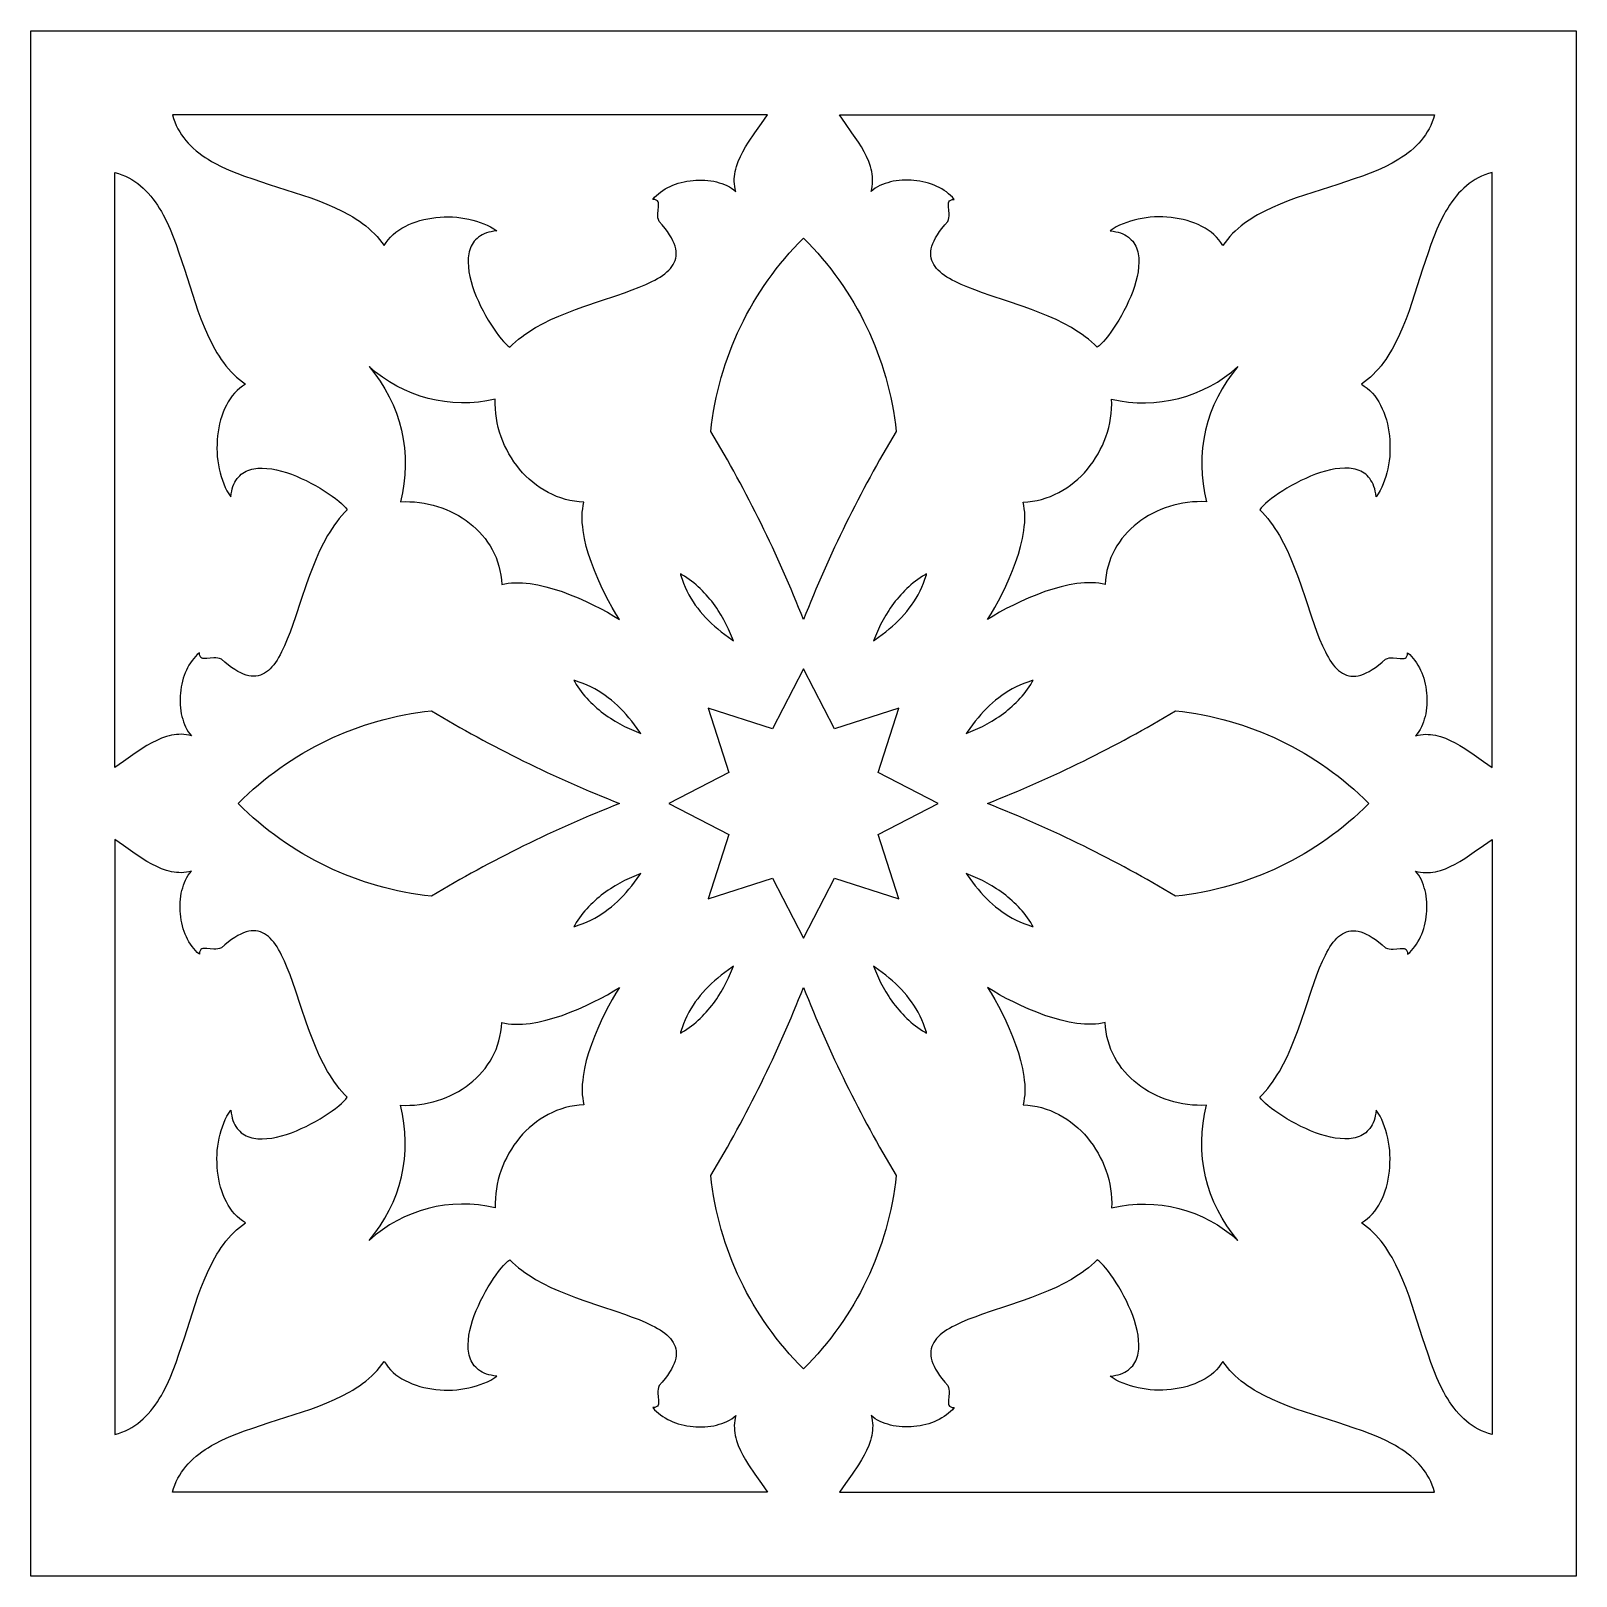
# Model space of a CAD drawing. Extents: x -56 to 56, y -56 to 56.
import ezdxf

# ---------------------------------------------------------------- set-up
doc = ezdxf.new("R2010")
doc.units = 0
doc.layers.get('0').update_dxf_attribs({"linetype": 'CONTINUOUS'})
doc.layers.add('LAYER_1', color=18, linetype='CONTINUOUS')

msp = doc.modelspace()

# ---------------------------------------------------------------- linework, layer by layer
msp.add_lwpolyline([(-56.09, 56.09), (56.09, 56.09), (56.09, -56.09), (-56.09, -56.09)], close=True)
at = {"layer": 'LAYER_1'}
for points in [[(-10.93, 43.86), (-10.81, 44.01), (-10.67, 44.14), (-10.53, 44.27), (-10.38, 44.39), (-10.21, 44.51), (-10.04, 44.62), (-9.86, 44.71), (-9.68, 44.8), (-9.49, 44.89), (-9.29, 44.96), (-9.09, 45.03), (-8.88, 45.09), (-8.67, 45.14), (-8.46, 45.18), (-8.24, 45.21), (-8.02, 45.24), (-7.81, 45.25), (-7.59, 45.26), (-7.37, 45.26), (-7.16, 45.25), (-6.94, 45.23), (-6.73, 45.21), (-6.52, 45.17), (-6.32, 45.13), (-6.12, 45.07), (-5.93, 45.01), (-5.74, 44.94), (-5.56, 44.86), (-5.38, 44.77), (-5.22, 44.67), (-5.06, 44.56), (-4.91, 44.44), (-4.96, 44.62), (-4.99, 44.8), (-5.02, 44.98), (-5.03, 45.16), (-5.03, 45.34), (-5.01, 45.52), (-4.99, 45.7), (-4.96, 45.88), (-4.92, 46.06), (-4.86, 46.24), (-4.74, 46.6), (-4.58, 46.96), (-4.4, 47.31), (-4.2, 47.67), (-3.99, 48.01), (-3.53, 48.7), (-3.06, 49.36), (-2.61, 50), (-45.82, 50), (-45.74, 49.73), (-45.65, 49.48), (-45.54, 49.23), (-45.42, 48.99), (-45.29, 48.76), (-45.15, 48.54), (-45, 48.33), (-44.84, 48.13), (-44.67, 47.93), (-44.49, 47.75), (-44.3, 47.57), (-44.1, 47.39), (-43.89, 47.23), (-43.68, 47.07), (-43.45, 46.91), (-43.22, 46.77), (-42.98, 46.62), (-42.74, 46.49), (-42.23, 46.23), (-41.7, 45.99), (-41.15, 45.76), (-40.58, 45.54), (-39.99, 45.34), (-38.8, 44.94), (-37.58, 44.56), (-36.37, 44.17), (-35.77, 43.96), (-35.18, 43.75), (-34.6, 43.52), (-34.04, 43.27), (-33.5, 43.01), (-32.98, 42.73), (-32.72, 42.58), (-32.48, 42.43), (-32.24, 42.27), (-32.01, 42.1), (-31.78, 41.93), (-31.56, 41.75), (-31.36, 41.56), (-31.15, 41.36), (-30.96, 41.16), (-30.78, 40.95), (-30.61, 40.73), (-30.45, 40.5), (-30.31, 40.72), (-30.16, 40.92), (-29.99, 41.12), (-29.8, 41.3), (-29.6, 41.47), (-29.38, 41.62), (-29.15, 41.77), (-28.91, 41.9), (-28.66, 42.03), (-28.4, 42.13), (-28.13, 42.23), (-27.85, 42.32), (-27.57, 42.39), (-27.28, 42.45), (-26.99, 42.5), (-26.69, 42.54), (-26.39, 42.57), (-26.08, 42.58), (-25.78, 42.59), (-25.48, 42.58), (-25.18, 42.56), (-24.88, 42.53), (-24.59, 42.48), (-24.3, 42.43), (-24.01, 42.36), (-23.74, 42.28), (-23.47, 42.19), (-23.21, 42.09), (-22.96, 41.98), (-22.72, 41.86), (-22.49, 41.72), (-22.27, 41.58), (-22.48, 41.55), (-22.67, 41.51), (-22.85, 41.47), (-23.02, 41.42), (-23.18, 41.35), (-23.33, 41.28), (-23.46, 41.21), (-23.59, 41.12), (-23.7, 41.03), (-23.81, 40.93), (-23.9, 40.82), (-23.98, 40.71), (-24.06, 40.59), (-24.12, 40.46), (-24.18, 40.33), (-24.23, 40.2), (-24.27, 40.06), (-24.3, 39.91), (-24.32, 39.76), (-24.34, 39.61), (-24.35, 39.29), (-24.33, 38.96), (-24.29, 38.61), (-24.22, 38.26), (-24.13, 37.9), (-24.02, 37.54), (-23.9, 37.18), (-23.76, 36.82), (-23.6, 36.46), (-23.44, 36.1), (-23.26, 35.76), (-23.08, 35.42), (-22.89, 35.1), (-22.7, 34.79), (-22.51, 34.5), (-22.32, 34.22), (-22.14, 33.97), (-21.96, 33.74), (-21.78, 33.54), (-21.62, 33.37), (-21.46, 33.23), (-21.32, 33.12), (-21.12, 33.32), (-20.91, 33.52), (-20.69, 33.71), (-20.46, 33.89), (-20.22, 34.06), (-19.97, 34.23), (-19.72, 34.39), (-19.45, 34.55), (-18.91, 34.85), (-18.34, 35.13), (-17.76, 35.39), (-17.16, 35.63), (-16.55, 35.86), (-15.95, 36.08), (-14.73, 36.5), (-13.55, 36.89), (-12.99, 37.08), (-12.45, 37.28), (-11.93, 37.48), (-11.45, 37.68), (-11, 37.89), (-10.79, 38), (-10.6, 38.11), (-10.41, 38.22), (-10.23, 38.34), (-10.07, 38.46), (-9.92, 38.59), (-9.78, 38.71), (-9.66, 38.85), (-9.55, 38.98), (-9.46, 39.13), (-9.38, 39.27), (-9.32, 39.42), (-9.28, 39.58), (-9.25, 39.74), (-9.24, 39.91), (-9.25, 40.09), (-9.28, 40.27), (-9.32, 40.46), (-9.39, 40.66), (-9.48, 40.86), (-9.59, 41.07), (-9.72, 41.29), (-9.87, 41.52), (-10.05, 41.75), (-10.25, 42), (-10.47, 42.25), (-10.53, 42.39), (-10.57, 42.53), (-10.58, 42.67), (-10.58, 42.81), (-10.56, 43.07), (-10.53, 43.31), (-10.52, 43.42), (-10.52, 43.52), (-10.53, 43.61), (-10.56, 43.69), (-10.61, 43.75), (-10.69, 43.8), (-10.79, 43.84)], [(10.93, 43.86), (10.81, 44.01), (10.67, 44.14), (10.53, 44.27), (10.37, 44.4), (10.21, 44.51), (10.04, 44.62), (9.86, 44.71), (9.68, 44.8), (9.48, 44.89), (9.29, 44.96), (9.08, 45.03), (8.88, 45.09), (8.67, 45.14), (8.45, 45.18), (8.24, 45.21), (8.02, 45.24), (7.81, 45.25), (7.59, 45.26), (7.37, 45.26), (7.16, 45.25), (6.94, 45.23), (6.73, 45.21), (6.52, 45.17), (6.32, 45.13), (6.12, 45.07), (5.92, 45.01), (5.74, 44.94), (5.55, 44.86), (5.38, 44.77), (5.21, 44.67), (5.06, 44.56), (4.91, 44.44), (4.96, 44.62), (4.99, 44.8), (5.01, 44.98), (5.02, 45.16), (5.02, 45.34), (5.01, 45.52), (4.99, 45.7), (4.96, 45.88), (4.91, 46.06), (4.86, 46.24), (4.74, 46.6), (4.58, 46.96), (4.4, 47.31), (4.2, 47.67), (3.99, 48.01), (3.52, 48.7), (3.05, 49.36), (2.61, 50), (45.82, 50), (45.74, 49.73), (45.64, 49.48), (45.54, 49.23), (45.42, 48.99), (45.29, 48.76), (45.15, 48.54), (45, 48.33), (44.84, 48.13), (44.67, 47.93), (44.49, 47.75), (44.3, 47.57), (44.1, 47.39), (43.89, 47.23), (43.68, 47.07), (43.45, 46.92), (43.22, 46.77), (42.98, 46.63), (42.74, 46.49), (42.23, 46.23), (41.7, 45.99), (41.14, 45.76), (40.58, 45.54), (39.99, 45.34), (38.8, 44.95), (37.58, 44.56), (36.37, 44.17), (35.77, 43.96), (35.18, 43.75), (34.6, 43.52), (34.04, 43.28), (33.5, 43.01), (32.97, 42.73), (32.72, 42.59), (32.48, 42.43), (32.24, 42.27), (32, 42.1), (31.78, 41.93), (31.56, 41.75), (31.35, 41.56), (31.15, 41.37), (30.96, 41.16), (30.78, 40.95), (30.61, 40.73), (30.44, 40.5), (30.31, 40.72), (30.16, 40.92), (29.98, 41.12), (29.8, 41.3), (29.6, 41.47), (29.38, 41.63), (29.15, 41.77), (28.91, 41.9), (28.66, 42.03), (28.4, 42.14), (28.13, 42.23), (27.85, 42.32), (27.57, 42.39), (27.28, 42.45), (26.98, 42.5), (26.69, 42.54), (26.39, 42.57), (26.08, 42.58), (25.78, 42.59), (25.48, 42.58), (25.18, 42.56), (24.88, 42.53), (24.59, 42.48), (24.3, 42.43), (24.01, 42.36), (23.73, 42.28), (23.47, 42.19), (23.2, 42.09), (22.95, 41.98), (22.71, 41.86), (22.49, 41.72), (22.27, 41.58), (22.48, 41.55), (22.67, 41.51), (22.85, 41.47), (23.02, 41.42), (23.18, 41.35), (23.33, 41.28), (23.46, 41.21), (23.59, 41.12), (23.7, 41.03), (23.8, 40.93), (23.9, 40.82), (23.98, 40.71), (24.06, 40.59), (24.12, 40.46), (24.18, 40.33), (24.23, 40.2), (24.27, 40.06), (24.3, 39.91), (24.32, 39.76), (24.34, 39.61), (24.35, 39.29), (24.33, 38.96), (24.29, 38.61), (24.22, 38.26), (24.13, 37.9), (24.02, 37.54), (23.9, 37.18), (23.76, 36.82), (23.6, 36.46), (23.44, 36.1), (23.26, 35.76), (23.08, 35.42), (22.89, 35.1), (22.7, 34.79), (22.51, 34.5), (22.32, 34.22), (22.14, 33.97), (21.95, 33.74), (21.78, 33.54), (21.62, 33.37), (21.46, 33.23), (21.32, 33.12), (21.12, 33.32), (20.91, 33.52), (20.69, 33.71), (20.46, 33.89), (20.22, 34.06), (19.97, 34.23), (19.71, 34.39), (19.45, 34.55), (18.91, 34.85), (18.34, 35.13), (17.76, 35.39), (17.16, 35.63), (16.55, 35.86), (15.94, 36.08), (14.73, 36.5), (13.55, 36.89), (12.99, 37.08), (12.45, 37.28), (11.93, 37.48), (11.45, 37.68), (11, 37.89), (10.79, 38), (10.6, 38.11), (10.41, 38.22), (10.23, 38.34), (10.07, 38.46), (9.92, 38.59), (9.78, 38.71), (9.66, 38.85), (9.55, 38.98), (9.46, 39.13), (9.38, 39.27), (9.32, 39.42), (9.28, 39.58), (9.25, 39.75), (9.24, 39.91), (9.25, 40.09), (9.28, 40.27), (9.32, 40.46), (9.39, 40.66), (9.48, 40.86), (9.59, 41.07), (9.72, 41.29), (9.87, 41.52), (10.05, 41.75), (10.25, 42), (10.47, 42.25), (10.53, 42.39), (10.56, 42.53), (10.58, 42.67), (10.58, 42.81), (10.56, 43.07), (10.53, 43.31), (10.52, 43.42), (10.52, 43.52), (10.53, 43.61), (10.56, 43.69), (10.61, 43.75), (10.69, 43.8), (10.79, 43.84)], [(-43.86, 10.93), (-44.01, 10.81), (-44.14, 10.67), (-44.27, 10.53), (-44.39, 10.38), (-44.51, 10.21), (-44.62, 10.04), (-44.71, 9.86), (-44.8, 9.68), (-44.89, 9.48), (-44.96, 9.29), (-45.03, 9.09), (-45.09, 8.88), (-45.14, 8.67), (-45.18, 8.46), (-45.21, 8.24), (-45.24, 8.02), (-45.25, 7.81), (-45.26, 7.59), (-45.26, 7.37), (-45.25, 7.16), (-45.23, 6.94), (-45.21, 6.73), (-45.17, 6.52), (-45.13, 6.32), (-45.07, 6.12), (-45.01, 5.93), (-44.94, 5.74), (-44.86, 5.56), (-44.77, 5.38), (-44.67, 5.21), (-44.56, 5.06), (-44.44, 4.91), (-44.62, 4.96), (-44.8, 4.99), (-44.98, 5.02), (-45.16, 5.03), (-45.34, 5.02), (-45.52, 5.01), (-45.7, 4.99), (-45.88, 4.96), (-46.06, 4.91), (-46.24, 4.86), (-46.6, 4.74), (-46.96, 4.58), (-47.31, 4.4), (-47.67, 4.2), (-48.01, 3.99), (-48.7, 3.53), (-49.36, 3.05), (-50, 2.61), (-50, 45.82), (-49.73, 45.74), (-49.48, 45.65), (-49.23, 45.54), (-48.99, 45.42), (-48.76, 45.29), (-48.54, 45.15), (-48.33, 45), (-48.13, 44.84), (-47.93, 44.67), (-47.75, 44.49), (-47.57, 44.3), (-47.39, 44.1), (-47.23, 43.89), (-47.07, 43.68), (-46.91, 43.45), (-46.77, 43.22), (-46.62, 42.98), (-46.49, 42.74), (-46.23, 42.23), (-45.99, 41.7), (-45.76, 41.14), (-45.54, 40.58), (-45.34, 39.99), (-44.94, 38.8), (-44.56, 37.58), (-44.17, 36.37), (-43.96, 35.77), (-43.75, 35.18), (-43.52, 34.6), (-43.28, 34.04), (-43.01, 33.5), (-42.73, 32.98), (-42.59, 32.72), (-42.43, 32.48), (-42.27, 32.24), (-42.1, 32.01), (-41.93, 31.78), (-41.75, 31.56), (-41.56, 31.35), (-41.36, 31.15), (-41.16, 30.96), (-40.95, 30.78), (-40.73, 30.61), (-40.5, 30.45), (-40.72, 30.31), (-40.92, 30.16), (-41.12, 29.99), (-41.3, 29.8), (-41.47, 29.6), (-41.63, 29.38), (-41.77, 29.15), (-41.9, 28.91), (-42.03, 28.66), (-42.14, 28.4), (-42.23, 28.13), (-42.32, 27.85), (-42.39, 27.57), (-42.45, 27.28), (-42.5, 26.98), (-42.54, 26.69), (-42.57, 26.39), (-42.58, 26.08), (-42.59, 25.78), (-42.58, 25.48), (-42.56, 25.18), (-42.53, 24.88), (-42.48, 24.59), (-42.43, 24.3), (-42.36, 24.01), (-42.28, 23.74), (-42.19, 23.47), (-42.09, 23.21), (-41.98, 22.95), (-41.86, 22.71), (-41.72, 22.49), (-41.58, 22.27), (-41.55, 22.48), (-41.51, 22.67), (-41.47, 22.85), (-41.42, 23.02), (-41.35, 23.18), (-41.28, 23.33), (-41.21, 23.46), (-41.12, 23.59), (-41.03, 23.7), (-40.93, 23.8), (-40.82, 23.9), (-40.71, 23.98), (-40.59, 24.06), (-40.46, 24.12), (-40.33, 24.18), (-40.2, 24.23), (-40.06, 24.27), (-39.91, 24.3), (-39.76, 24.32), (-39.61, 24.34), (-39.29, 24.35), (-38.96, 24.33), (-38.61, 24.29), (-38.26, 24.22), (-37.9, 24.13), (-37.54, 24.02), (-37.18, 23.9), (-36.82, 23.76), (-36.46, 23.6), (-36.1, 23.44), (-35.76, 23.26), (-35.42, 23.08), (-35.1, 22.89), (-34.79, 22.7), (-34.5, 22.51), (-34.22, 22.32), (-33.97, 22.14), (-33.74, 21.96), (-33.54, 21.78), (-33.37, 21.62), (-33.23, 21.46), (-33.12, 21.32), (-33.32, 21.12), (-33.52, 20.91), (-33.71, 20.69), (-33.89, 20.46), (-34.06, 20.22), (-34.23, 19.97), (-34.39, 19.71), (-34.55, 19.45), (-34.85, 18.91), (-35.13, 18.34), (-35.39, 17.76), (-35.63, 17.16), (-35.86, 16.55), (-36.08, 15.94), (-36.5, 14.73), (-36.89, 13.55), (-37.08, 12.99), (-37.28, 12.45), (-37.48, 11.93), (-37.68, 11.45), (-37.89, 11), (-38, 10.79), (-38.11, 10.6), (-38.22, 10.41), (-38.34, 10.23), (-38.46, 10.07), (-38.59, 9.92), (-38.71, 9.78), (-38.85, 9.66), (-38.98, 9.55), (-39.13, 9.46), (-39.27, 9.38), (-39.42, 9.32), (-39.58, 9.28), (-39.75, 9.25), (-39.91, 9.24), (-40.09, 9.25), (-40.27, 9.28), (-40.46, 9.32), (-40.66, 9.39), (-40.86, 9.48), (-41.07, 9.59), (-41.29, 9.72), (-41.52, 9.87), (-41.75, 10.05), (-42, 10.25), (-42.25, 10.47), (-42.39, 10.53), (-42.53, 10.56), (-42.67, 10.58), (-42.81, 10.58), (-43.07, 10.56), (-43.31, 10.53), (-43.42, 10.52), (-43.52, 10.52), (-43.61, 10.53), (-43.69, 10.56), (-43.75, 10.61), (-43.8, 10.69), (-43.84, 10.79)], [(43.86, 10.93), (44.01, 10.81), (44.14, 10.67), (44.27, 10.53), (44.39, 10.38), (44.51, 10.21), (44.61, 10.04), (44.71, 9.86), (44.8, 9.68), (44.89, 9.49), (44.96, 9.29), (45.03, 9.09), (45.09, 8.88), (45.14, 8.67), (45.18, 8.46), (45.21, 8.24), (45.24, 8.02), (45.25, 7.81), (45.26, 7.59), (45.26, 7.37), (45.25, 7.16), (45.23, 6.94), (45.21, 6.73), (45.17, 6.52), (45.13, 6.32), (45.07, 6.12), (45.01, 5.93), (44.94, 5.74), (44.86, 5.56), (44.77, 5.38), (44.67, 5.22), (44.56, 5.06), (44.44, 4.91), (44.62, 4.96), (44.8, 4.99), (44.98, 5.02), (45.16, 5.03), (45.34, 5.02), (45.52, 5.01), (45.7, 4.99), (45.88, 4.96), (46.06, 4.92), (46.24, 4.86), (46.6, 4.74), (46.96, 4.58), (47.31, 4.4), (47.66, 4.2), (48.01, 3.99), (48.7, 3.53), (49.36, 3.06), (49.99, 2.61), (50, 45.82), (49.73, 45.74), (49.47, 45.65), (49.23, 45.54), (48.99, 45.42), (48.76, 45.29), (48.54, 45.15), (48.33, 45), (48.13, 44.84), (47.93, 44.67), (47.74, 44.49), (47.56, 44.3), (47.39, 44.1), (47.23, 43.89), (47.07, 43.68), (46.91, 43.45), (46.77, 43.22), (46.62, 42.98), (46.49, 42.74), (46.23, 42.23), (45.98, 41.7), (45.76, 41.15), (45.54, 40.58), (45.34, 39.99), (44.94, 38.8), (44.56, 37.58), (44.17, 36.37), (43.96, 35.77), (43.75, 35.18), (43.52, 34.6), (43.27, 34.04), (43.01, 33.5), (42.73, 32.98), (42.58, 32.72), (42.43, 32.48), (42.27, 32.24), (42.1, 32.01), (41.93, 31.78), (41.75, 31.56), (41.56, 31.36), (41.36, 31.15), (41.16, 30.96), (40.95, 30.78), (40.73, 30.61), (40.5, 30.45), (40.71, 30.31), (40.92, 30.16), (41.11, 29.99), (41.3, 29.8), (41.47, 29.6), (41.62, 29.38), (41.77, 29.15), (41.9, 28.91), (42.02, 28.66), (42.13, 28.4), (42.23, 28.13), (42.32, 27.85), (42.39, 27.57), (42.45, 27.28), (42.5, 26.99), (42.54, 26.69), (42.57, 26.39), (42.58, 26.08), (42.58, 25.78), (42.58, 25.48), (42.56, 25.18), (42.52, 24.88), (42.48, 24.59), (42.43, 24.3), (42.36, 24.01), (42.28, 23.74), (42.19, 23.47), (42.09, 23.21), (41.98, 22.96), (41.86, 22.72), (41.72, 22.49), (41.57, 22.27), (41.55, 22.48), (41.51, 22.67), (41.47, 22.85), (41.41, 23.02), (41.35, 23.18), (41.28, 23.33), (41.2, 23.46), (41.12, 23.59), (41.03, 23.7), (40.93, 23.81), (40.82, 23.9), (40.71, 23.98), (40.59, 24.06), (40.46, 24.12), (40.33, 24.18), (40.2, 24.23), (40.06, 24.27), (39.91, 24.3), (39.76, 24.32), (39.61, 24.34), (39.29, 24.35), (38.95, 24.33), (38.61, 24.29), (38.26, 24.22), (37.9, 24.13), (37.54, 24.02), (37.18, 23.9), (36.81, 23.76), (36.46, 23.6), (36.1, 23.44), (35.76, 23.26), (35.42, 23.08), (35.1, 22.89), (34.79, 22.7), (34.49, 22.51), (34.22, 22.32), (33.97, 22.14), (33.74, 21.96), (33.54, 21.78), (33.37, 21.62), (33.23, 21.46), (33.12, 21.32), (33.32, 21.12), (33.52, 20.91), (33.7, 20.69), (33.89, 20.46), (34.06, 20.22), (34.23, 19.97), (34.39, 19.72), (34.55, 19.45), (34.85, 18.91), (35.13, 18.34), (35.39, 17.76), (35.63, 17.16), (35.86, 16.55), (36.08, 15.95), (36.5, 14.73), (36.89, 13.55), (37.08, 12.99), (37.28, 12.45), (37.47, 11.93), (37.68, 11.45), (37.89, 11), (38, 10.79), (38.11, 10.6), (38.22, 10.41), (38.34, 10.23), (38.46, 10.07), (38.58, 9.92), (38.71, 9.78), (38.85, 9.66), (38.98, 9.55), (39.12, 9.46), (39.27, 9.38), (39.42, 9.32), (39.58, 9.28), (39.74, 9.25), (39.91, 9.24), (40.09, 9.25), (40.27, 9.28), (40.46, 9.32), (40.66, 9.39), (40.86, 9.48), (41.07, 9.59), (41.29, 9.72), (41.52, 9.87), (41.75, 10.05), (42, 10.25), (42.25, 10.47), (42.39, 10.53), (42.53, 10.57), (42.67, 10.58), (42.81, 10.58), (43.07, 10.56), (43.31, 10.53), (43.42, 10.52), (43.52, 10.52), (43.61, 10.53), (43.69, 10.56), (43.75, 10.61), (43.8, 10.69), (43.84, 10.79)], [(-8.71, 15.99), (-8.59, 15.71), (-8.46, 15.43), (-8.32, 15.16), (-8.17, 14.9), (-8.02, 14.65), (-7.86, 14.41), (-7.68, 14.18), (-7.5, 13.95), (-7.31, 13.72), (-7.11, 13.5), (-6.9, 13.29), (-6.68, 13.08), (-6.46, 12.87), (-6.22, 12.67), (-5.97, 12.47), (-5.71, 12.27), (-5.45, 12.08), (-5.17, 11.88), (-5.08, 11.82), (-5.15, 11.99), (-5.29, 12.32), (-5.44, 12.65), (-5.61, 12.99), (-5.79, 13.33), (-5.98, 13.67), (-6.2, 14.02), (-6.3, 14.18), (-6.42, 14.35), (-6.54, 14.51), (-6.66, 14.68), (-6.79, 14.84), (-6.92, 14.99), (-7.06, 15.15), (-7.2, 15.3), (-7.34, 15.45), (-7.49, 15.6), (-7.64, 15.74), (-7.8, 15.88), (-7.96, 16.01), (-8.13, 16.14), (-8.3, 16.27), (-8.47, 16.39), (-8.65, 16.5), (-8.83, 16.61), (-8.94, 16.67), (-8.92, 16.6), (-8.82, 16.29)], [(8.02, 14.65), (8.17, 14.9), (8.32, 15.16), (8.46, 15.43), (8.58, 15.71), (8.71, 15.99), (8.82, 16.29), (8.92, 16.6), (8.94, 16.67), (8.83, 16.61), (8.65, 16.5), (8.47, 16.39), (8.29, 16.27), (8.12, 16.14), (7.96, 16.01), (7.8, 15.88), (7.64, 15.74), (7.49, 15.6), (7.34, 15.45), (7.2, 15.3), (7.06, 15.15), (6.92, 14.99), (6.79, 14.84), (6.66, 14.68), (6.54, 14.51), (6.42, 14.35), (6.3, 14.18), (6.19, 14.02), (5.98, 13.67), (5.78, 13.33), (5.6, 12.99), (5.44, 12.65), (5.29, 12.32), (5.15, 11.99), (5.08, 11.82), (5.17, 11.88), (5.44, 12.08), (5.71, 12.27), (5.97, 12.47), (6.22, 12.67), (6.45, 12.87), (6.68, 13.08), (6.9, 13.29), (7.11, 13.5), (7.31, 13.72), (7.5, 13.95), (7.68, 14.18), (7.85, 14.41)], [(2.25, 5.42), (0, 9.78), (-2.25, 5.42), (-6.92, 6.92), (-5.42, 2.25), (-9.78, 0), (-5.42, -2.25), (-6.92, -6.92), (-2.25, -5.42), (0, -9.78), (2.25, -5.42), (6.92, -6.92), (5.42, -2.25), (9.78, 0), (5.42, 2.25), (6.92, 6.92)], [(-15.16, 8.32), (-15.43, 8.46), (-15.71, 8.59), (-15.99, 8.71), (-16.29, 8.82), (-16.6, 8.92), (-16.67, 8.94), (-16.61, 8.83), (-16.5, 8.65), (-16.39, 8.47), (-16.27, 8.3), (-16.14, 8.12), (-16.01, 7.96), (-15.88, 7.8), (-15.74, 7.64), (-15.6, 7.49), (-15.45, 7.34), (-15.3, 7.2), (-15.15, 7.06), (-15, 6.92), (-14.84, 6.79), (-14.68, 6.66), (-14.51, 6.54), (-14.35, 6.42), (-14.18, 6.3), (-14.02, 6.19), (-13.67, 5.98), (-13.33, 5.79), (-12.99, 5.6), (-12.65, 5.44), (-12.32, 5.29), (-11.99, 5.15), (-11.82, 5.08), (-11.88, 5.17), (-12.08, 5.45), (-12.27, 5.71), (-12.47, 5.97), (-12.67, 6.22), (-12.87, 6.45), (-13.08, 6.68), (-13.29, 6.9), (-13.5, 7.11), (-13.72, 7.31), (-13.95, 7.5), (-14.18, 7.68), (-14.41, 7.85), (-14.65, 8.02), (-14.9, 8.17)], [(16.61, 8.83), (16.67, 8.94), (16.6, 8.92), (16.29, 8.82), (15.99, 8.71), (15.71, 8.59), (15.43, 8.46), (15.16, 8.32), (14.9, 8.17), (14.65, 8.02), (14.41, 7.85), (14.18, 7.68), (13.95, 7.5), (13.72, 7.31), (13.5, 7.11), (13.29, 6.9), (13.08, 6.68), (12.87, 6.45), (12.67, 6.22), (12.47, 5.97), (12.27, 5.71), (12.07, 5.45), (11.88, 5.17), (11.82, 5.08), (11.99, 5.15), (12.32, 5.29), (12.65, 5.44), (12.99, 5.6), (13.33, 5.79), (13.67, 5.98), (14.02, 6.19), (14.18, 6.3), (14.35, 6.42), (14.51, 6.54), (14.68, 6.66), (14.84, 6.79), (14.99, 6.92), (15.15, 7.06), (15.3, 7.2), (15.45, 7.34), (15.6, 7.49), (15.74, 7.64), (15.88, 7.8), (16.01, 7.96), (16.14, 8.12), (16.27, 8.3), (16.39, 8.47), (16.5, 8.65)], [(-43.86, -10.93), (-44.01, -10.81), (-44.14, -10.67), (-44.27, -10.53), (-44.39, -10.38), (-44.51, -10.21), (-44.62, -10.04), (-44.71, -9.86), (-44.8, -9.68), (-44.89, -9.48), (-44.96, -9.29), (-45.03, -9.09), (-45.09, -8.88), (-45.14, -8.67), (-45.18, -8.46), (-45.21, -8.24), (-45.24, -8.02), (-45.25, -7.81), (-45.26, -7.59), (-45.26, -7.37), (-45.25, -7.16), (-45.23, -6.94), (-45.21, -6.73), (-45.17, -6.52), (-45.13, -6.32), (-45.07, -6.12), (-45.01, -5.93), (-44.94, -5.74), (-44.86, -5.56), (-44.77, -5.38), (-44.67, -5.21), (-44.56, -5.06), (-44.44, -4.91), (-44.62, -4.96), (-44.8, -4.99), (-44.98, -5.02), (-45.16, -5.03), (-45.34, -5.02), (-45.52, -5.01), (-45.7, -4.99), (-45.88, -4.96), (-46.06, -4.91), (-46.24, -4.86), (-46.6, -4.74), (-46.96, -4.58), (-47.31, -4.4), (-47.67, -4.2), (-48.01, -3.99), (-48.7, -3.53), (-49.36, -3.05), (-50, -2.61), (-50, -45.82), (-49.73, -45.74), (-49.48, -45.65), (-49.23, -45.54), (-48.99, -45.42), (-48.76, -45.29), (-48.54, -45.15), (-48.33, -45), (-48.13, -44.84), (-47.93, -44.67), (-47.75, -44.49), (-47.57, -44.3), (-47.39, -44.1), (-47.23, -43.89), (-47.07, -43.68), (-46.91, -43.45), (-46.77, -43.22), (-46.62, -42.98), (-46.49, -42.74), (-46.23, -42.23), (-45.99, -41.7), (-45.76, -41.14), (-45.54, -40.58), (-45.34, -39.99), (-44.94, -38.8), (-44.56, -37.58), (-44.17, -36.37), (-43.96, -35.77), (-43.75, -35.18), (-43.52, -34.6), (-43.28, -34.04), (-43.01, -33.5), (-42.73, -32.98), (-42.59, -32.72), (-42.43, -32.48), (-42.27, -32.24), (-42.1, -32.01), (-41.93, -31.78), (-41.75, -31.56), (-41.56, -31.35), (-41.36, -31.15), (-41.16, -30.96), (-40.95, -30.78), (-40.73, -30.61), (-40.5, -30.45), (-40.72, -30.31), (-40.92, -30.16), (-41.12, -29.99), (-41.3, -29.8), (-41.47, -29.6), (-41.63, -29.38), (-41.77, -29.15), (-41.9, -28.91), (-42.03, -28.66), (-42.14, -28.4), (-42.23, -28.13), (-42.32, -27.85), (-42.39, -27.57), (-42.45, -27.28), (-42.5, -26.98), (-42.54, -26.69), (-42.57, -26.39), (-42.58, -26.08), (-42.59, -25.78), (-42.58, -25.48), (-42.56, -25.18), (-42.53, -24.88), (-42.48, -24.59), (-42.43, -24.3), (-42.36, -24.01), (-42.28, -23.74), (-42.19, -23.47), (-42.09, -23.21), (-41.98, -22.95), (-41.86, -22.71), (-41.72, -22.49), (-41.58, -22.27), (-41.55, -22.48), (-41.51, -22.67), (-41.47, -22.85), (-41.42, -23.02), (-41.35, -23.18), (-41.28, -23.33), (-41.21, -23.46), (-41.12, -23.59), (-41.03, -23.7), (-40.93, -23.8), (-40.82, -23.9), (-40.71, -23.98), (-40.59, -24.06), (-40.46, -24.12), (-40.33, -24.18), (-40.2, -24.23), (-40.06, -24.27), (-39.91, -24.3), (-39.76, -24.32), (-39.61, -24.34), (-39.29, -24.35), (-38.96, -24.33), (-38.61, -24.29), (-38.26, -24.22), (-37.9, -24.13), (-37.54, -24.02), (-37.18, -23.9), (-36.82, -23.76), (-36.46, -23.6), (-36.1, -23.44), (-35.76, -23.26), (-35.42, -23.08), (-35.1, -22.89), (-34.79, -22.7), (-34.5, -22.51), (-34.22, -22.32), (-33.97, -22.14), (-33.74, -21.96), (-33.54, -21.78), (-33.37, -21.62), (-33.23, -21.46), (-33.12, -21.32), (-33.32, -21.12), (-33.52, -20.91), (-33.71, -20.69), (-33.89, -20.46), (-34.06, -20.22), (-34.23, -19.97), (-34.39, -19.71), (-34.55, -19.45), (-34.85, -18.91), (-35.13, -18.34), (-35.39, -17.76), (-35.63, -17.16), (-35.86, -16.55), (-36.08, -15.94), (-36.5, -14.73), (-36.89, -13.55), (-37.08, -12.99), (-37.28, -12.45), (-37.48, -11.93), (-37.68, -11.45), (-37.89, -11), (-38, -10.79), (-38.11, -10.6), (-38.22, -10.41), (-38.34, -10.23), (-38.46, -10.07), (-38.59, -9.92), (-38.71, -9.78), (-38.85, -9.66), (-38.98, -9.55), (-39.13, -9.46), (-39.27, -9.38), (-39.42, -9.32), (-39.58, -9.28), (-39.75, -9.25), (-39.91, -9.24), (-40.09, -9.25), (-40.27, -9.28), (-40.46, -9.32), (-40.66, -9.39), (-40.86, -9.48), (-41.07, -9.59), (-41.29, -9.72), (-41.52, -9.87), (-41.75, -10.05), (-42, -10.25), (-42.25, -10.47), (-42.39, -10.53), (-42.53, -10.56), (-42.67, -10.58), (-42.81, -10.58), (-43.07, -10.56), (-43.31, -10.53), (-43.42, -10.52), (-43.52, -10.52), (-43.61, -10.53), (-43.69, -10.56), (-43.75, -10.61), (-43.8, -10.69), (-43.84, -10.79)], [(43.86, -10.93), (44.01, -10.81), (44.14, -10.67), (44.27, -10.53), (44.39, -10.37), (44.51, -10.21), (44.61, -10.04), (44.71, -9.86), (44.8, -9.68), (44.89, -9.48), (44.96, -9.29), (45.03, -9.08), (45.09, -8.88), (45.14, -8.67), (45.18, -8.45), (45.21, -8.24), (45.24, -8.02), (45.25, -7.81), (45.26, -7.59), (45.26, -7.37), (45.25, -7.16), (45.23, -6.94), (45.21, -6.73), (45.17, -6.52), (45.13, -6.32), (45.07, -6.12), (45.01, -5.92), (44.94, -5.74), (44.86, -5.55), (44.77, -5.38), (44.67, -5.21), (44.56, -5.06), (44.44, -4.91), (44.62, -4.96), (44.8, -4.99), (44.98, -5.01), (45.16, -5.02), (45.34, -5.02), (45.52, -5.01), (45.7, -4.99), (45.88, -4.96), (46.06, -4.91), (46.24, -4.86), (46.6, -4.74), (46.96, -4.58), (47.31, -4.4), (47.66, -4.2), (48.01, -3.99), (48.7, -3.52), (49.36, -3.05), (49.99, -2.61), (50, -45.82), (49.73, -45.74), (49.48, -45.64), (49.23, -45.54), (48.99, -45.42), (48.76, -45.29), (48.54, -45.15), (48.33, -45), (48.13, -44.84), (47.93, -44.67), (47.75, -44.49), (47.57, -44.3), (47.39, -44.1), (47.23, -43.89), (47.07, -43.68), (46.91, -43.45), (46.77, -43.22), (46.62, -42.98), (46.49, -42.74), (46.23, -42.23), (45.99, -41.7), (45.76, -41.14), (45.54, -40.58), (45.34, -39.99), (44.94, -38.8), (44.56, -37.58), (44.17, -36.37), (43.96, -35.77), (43.75, -35.18), (43.52, -34.6), (43.27, -34.04), (43.01, -33.5), (42.73, -32.97), (42.58, -32.72), (42.43, -32.48), (42.27, -32.24), (42.1, -32), (41.93, -31.78), (41.75, -31.56), (41.56, -31.35), (41.36, -31.15), (41.16, -30.96), (40.95, -30.78), (40.73, -30.61), (40.5, -30.44), (40.72, -30.31), (40.92, -30.16), (41.12, -29.98), (41.3, -29.8), (41.47, -29.6), (41.62, -29.38), (41.77, -29.15), (41.9, -28.91), (42.03, -28.66), (42.13, -28.4), (42.23, -28.13), (42.32, -27.85), (42.39, -27.57), (42.45, -27.28), (42.5, -26.98), (42.54, -26.69), (42.57, -26.39), (42.58, -26.08), (42.59, -25.78), (42.58, -25.48), (42.56, -25.18), (42.52, -24.88), (42.48, -24.59), (42.43, -24.3), (42.36, -24.01), (42.28, -23.73), (42.19, -23.47), (42.09, -23.2), (41.98, -22.95), (41.86, -22.71), (41.72, -22.49), (41.58, -22.27), (41.55, -22.48), (41.51, -22.67), (41.47, -22.85), (41.42, -23.02), (41.35, -23.18), (41.28, -23.33), (41.21, -23.46), (41.12, -23.59), (41.03, -23.7), (40.93, -23.8), (40.82, -23.9), (40.71, -23.98), (40.59, -24.06), (40.46, -24.12), (40.33, -24.18), (40.2, -24.23), (40.06, -24.27), (39.91, -24.3), (39.76, -24.32), (39.61, -24.34), (39.29, -24.35), (38.96, -24.33), (38.61, -24.29), (38.26, -24.22), (37.9, -24.13), (37.54, -24.02), (37.18, -23.9), (36.82, -23.76), (36.46, -23.6), (36.1, -23.44), (35.76, -23.26), (35.42, -23.08), (35.1, -22.89), (34.79, -22.7), (34.5, -22.51), (34.22, -22.32), (33.97, -22.14), (33.74, -21.95), (33.54, -21.78), (33.37, -21.62), (33.23, -21.46), (33.12, -21.32), (33.32, -21.12), (33.52, -20.91), (33.71, -20.69), (33.89, -20.46), (34.06, -20.22), (34.23, -19.97), (34.39, -19.71), (34.55, -19.45), (34.85, -18.91), (35.13, -18.34), (35.39, -17.76), (35.63, -17.16), (35.86, -16.55), (36.08, -15.94), (36.5, -14.73), (36.89, -13.55), (37.08, -12.99), (37.28, -12.45), (37.47, -11.93), (37.68, -11.45), (37.89, -11), (38, -10.79), (38.11, -10.6), (38.22, -10.41), (38.34, -10.23), (38.46, -10.07), (38.59, -9.92), (38.71, -9.78), (38.85, -9.66), (38.98, -9.55), (39.12, -9.46), (39.27, -9.38), (39.42, -9.32), (39.58, -9.28), (39.74, -9.25), (39.91, -9.24), (40.09, -9.25), (40.27, -9.28), (40.46, -9.32), (40.66, -9.39), (40.86, -9.48), (41.07, -9.59), (41.29, -9.72), (41.52, -9.87), (41.75, -10.05), (42, -10.25), (42.25, -10.47), (42.39, -10.53), (42.53, -10.56), (42.67, -10.58), (42.81, -10.58), (43.07, -10.56), (43.31, -10.53), (43.42, -10.52), (43.52, -10.52), (43.61, -10.53), (43.69, -10.56), (43.75, -10.61), (43.8, -10.69), (43.84, -10.79)], [(-16.5, -8.65), (-16.61, -8.83), (-16.67, -8.94), (-16.6, -8.92), (-16.29, -8.82), (-15.99, -8.7), (-15.71, -8.58), (-15.43, -8.46), (-15.16, -8.32), (-14.9, -8.17), (-14.65, -8.02), (-14.41, -7.85), (-14.18, -7.68), (-13.95, -7.5), (-13.72, -7.31), (-13.5, -7.11), (-13.29, -6.9), (-13.08, -6.68), (-12.87, -6.45), (-12.67, -6.22), (-12.47, -5.97), (-12.27, -5.71), (-12.08, -5.44), (-11.88, -5.17), (-11.82, -5.08), (-11.99, -5.15), (-12.32, -5.29), (-12.65, -5.44), (-12.99, -5.6), (-13.33, -5.78), (-13.67, -5.98), (-14.02, -6.19), (-14.18, -6.3), (-14.35, -6.42), (-14.51, -6.54), (-14.68, -6.66), (-14.84, -6.79), (-15, -6.92), (-15.15, -7.06), (-15.3, -7.2), (-15.45, -7.34), (-15.6, -7.49), (-15.74, -7.64), (-15.88, -7.8), (-16.01, -7.96), (-16.14, -8.12), (-16.27, -8.29), (-16.39, -8.47)], [(16.67, -8.94), (16.61, -8.83), (16.5, -8.65), (16.39, -8.47), (16.27, -8.29), (16.14, -8.12), (16.01, -7.96), (15.88, -7.8), (15.74, -7.64), (15.6, -7.49), (15.45, -7.34), (15.3, -7.2), (15.15, -7.06), (14.99, -6.92), (14.84, -6.79), (14.68, -6.66), (14.51, -6.54), (14.35, -6.42), (14.18, -6.3), (14.02, -6.19), (13.67, -5.98), (13.33, -5.78), (12.99, -5.6), (12.65, -5.44), (12.32, -5.29), (11.99, -5.15), (11.82, -5.08), (11.88, -5.17), (12.07, -5.44), (12.27, -5.71), (12.47, -5.97), (12.67, -6.22), (12.87, -6.45), (13.08, -6.68), (13.29, -6.9), (13.5, -7.11), (13.72, -7.31), (13.95, -7.5), (14.18, -7.68), (14.41, -7.85), (14.65, -8.02), (14.9, -8.17), (15.16, -8.32), (15.43, -8.46), (15.71, -8.58), (15.99, -8.7), (16.29, -8.82), (16.6, -8.92)], [(-5.08, -11.82), (-5.17, -11.88), (-5.45, -12.07), (-5.71, -12.27), (-5.97, -12.47), (-6.22, -12.67), (-6.46, -12.87), (-6.68, -13.08), (-6.9, -13.29), (-7.11, -13.5), (-7.31, -13.72), (-7.5, -13.95), (-7.68, -14.18), (-7.86, -14.41), (-8.02, -14.65), (-8.17, -14.9), (-8.32, -15.16), (-8.46, -15.43), (-8.59, -15.7), (-8.71, -15.99), (-8.82, -16.29), (-8.92, -16.6), (-8.94, -16.67), (-8.83, -16.61), (-8.65, -16.5), (-8.47, -16.39), (-8.3, -16.27), (-8.13, -16.14), (-7.96, -16.01), (-7.8, -15.88), (-7.64, -15.74), (-7.49, -15.6), (-7.34, -15.45), (-7.2, -15.3), (-7.06, -15.15), (-6.92, -14.99), (-6.79, -14.84), (-6.66, -14.67), (-6.54, -14.51), (-6.42, -14.35), (-6.3, -14.18), (-6.2, -14.01), (-5.98, -13.67), (-5.79, -13.33), (-5.61, -12.99), (-5.44, -12.65), (-5.29, -12.32), (-5.15, -11.99)], [(5.44, -12.07), (5.17, -11.88), (5.08, -11.82), (5.15, -11.99), (5.29, -12.32), (5.44, -12.65), (5.6, -12.99), (5.78, -13.33), (5.98, -13.67), (6.19, -14.01), (6.3, -14.18), (6.42, -14.35), (6.54, -14.51), (6.66, -14.67), (6.79, -14.84), (6.92, -14.99), (7.06, -15.15), (7.2, -15.3), (7.34, -15.45), (7.49, -15.6), (7.64, -15.74), (7.8, -15.88), (7.96, -16.01), (8.12, -16.14), (8.29, -16.27), (8.47, -16.39), (8.65, -16.5), (8.83, -16.61), (8.94, -16.67), (8.92, -16.6), (8.82, -16.29), (8.71, -15.99), (8.58, -15.7), (8.46, -15.43), (8.32, -15.16), (8.17, -14.9), (8.02, -14.65), (7.85, -14.41), (7.68, -14.18), (7.5, -13.95), (7.31, -13.72), (7.11, -13.5), (6.9, -13.29), (6.68, -13.08), (6.45, -12.87), (6.22, -12.67), (5.97, -12.47), (5.71, -12.27)], [(-10.93, -43.86), (-10.81, -44.01), (-10.67, -44.14), (-10.53, -44.27), (-10.38, -44.39), (-10.21, -44.51), (-10.04, -44.61), (-9.86, -44.71), (-9.68, -44.8), (-9.48, -44.89), (-9.29, -44.96), (-9.09, -45.03), (-8.88, -45.09), (-8.67, -45.14), (-8.46, -45.18), (-8.24, -45.21), (-8.02, -45.24), (-7.81, -45.25), (-7.59, -45.26), (-7.37, -45.26), (-7.16, -45.25), (-6.94, -45.23), (-6.73, -45.21), (-6.52, -45.17), (-6.32, -45.13), (-6.12, -45.07), (-5.93, -45.01), (-5.74, -44.94), (-5.56, -44.86), (-5.38, -44.77), (-5.21, -44.67), (-5.06, -44.56), (-4.91, -44.44), (-4.96, -44.62), (-4.99, -44.8), (-5.02, -44.98), (-5.03, -45.16), (-5.02, -45.34), (-5.01, -45.52), (-4.99, -45.7), (-4.96, -45.88), (-4.91, -46.06), (-4.86, -46.24), (-4.74, -46.6), (-4.58, -46.96), (-4.4, -47.31), (-4.2, -47.66), (-3.99, -48.01), (-3.53, -48.7), (-3.05, -49.36), (-2.61, -49.99), (-45.82, -50), (-45.74, -49.73), (-45.65, -49.48), (-45.54, -49.23), (-45.42, -48.99), (-45.29, -48.76), (-45.15, -48.54), (-45, -48.33), (-44.84, -48.13), (-44.67, -47.93), (-44.49, -47.75), (-44.3, -47.57), (-44.1, -47.39), (-43.89, -47.23), (-43.68, -47.07), (-43.45, -46.91), (-43.22, -46.77), (-42.98, -46.62), (-42.74, -46.49), (-42.23, -46.23), (-41.7, -45.98), (-41.14, -45.76), (-40.58, -45.54), (-39.99, -45.34), (-38.8, -44.94), (-37.58, -44.56), (-36.37, -44.17), (-35.77, -43.96), (-35.18, -43.75), (-34.6, -43.52), (-34.04, -43.27), (-33.5, -43.01), (-32.98, -42.73), (-32.72, -42.58), (-32.48, -42.43), (-32.24, -42.27), (-32.01, -42.1), (-31.78, -41.93), (-31.56, -41.75), (-31.35, -41.56), (-31.15, -41.36), (-30.96, -41.16), (-30.78, -40.95), (-30.61, -40.73), (-30.45, -40.5), (-30.31, -40.71), (-30.16, -40.92), (-29.99, -41.12), (-29.8, -41.3), (-29.6, -41.47), (-29.38, -41.62), (-29.15, -41.77), (-28.91, -41.9), (-28.66, -42.02), (-28.4, -42.13), (-28.13, -42.23), (-27.85, -42.32), (-27.57, -42.39), (-27.28, -42.45), (-26.98, -42.5), (-26.69, -42.54), (-26.39, -42.57), (-26.08, -42.58), (-25.78, -42.59), (-25.48, -42.58), (-25.18, -42.56), (-24.88, -42.52), (-24.59, -42.48), (-24.3, -42.43), (-24.01, -42.36), (-23.74, -42.28), (-23.47, -42.19), (-23.21, -42.09), (-22.95, -41.98), (-22.71, -41.86), (-22.49, -41.72), (-22.27, -41.57), (-22.48, -41.55), (-22.67, -41.51), (-22.85, -41.47), (-23.02, -41.42), (-23.18, -41.35), (-23.33, -41.28), (-23.46, -41.21), (-23.59, -41.12), (-23.7, -41.03), (-23.8, -40.93), (-23.9, -40.82), (-23.98, -40.71), (-24.06, -40.59), (-24.12, -40.46), (-24.18, -40.33), (-24.23, -40.2), (-24.27, -40.06), (-24.3, -39.91), (-24.32, -39.76), (-24.34, -39.61), (-24.35, -39.29), (-24.33, -38.95), (-24.29, -38.61), (-24.22, -38.26), (-24.13, -37.9), (-24.02, -37.54), (-23.9, -37.18), (-23.76, -36.81), (-23.6, -36.46), (-23.44, -36.1), (-23.26, -35.76), (-23.08, -35.42), (-22.89, -35.1), (-22.7, -34.79), (-22.51, -34.49), (-22.32, -34.22), (-22.14, -33.97), (-21.96, -33.74), (-21.78, -33.54), (-21.62, -33.37), (-21.46, -33.23), (-21.32, -33.12), (-21.12, -33.32), (-20.91, -33.52), (-20.69, -33.71), (-20.46, -33.89), (-20.22, -34.06), (-19.97, -34.23), (-19.71, -34.39), (-19.45, -34.55), (-18.91, -34.85), (-18.34, -35.13), (-17.76, -35.39), (-17.16, -35.63), (-16.55, -35.86), (-15.94, -36.08), (-14.73, -36.5), (-13.55, -36.89), (-12.99, -37.08), (-12.45, -37.28), (-11.93, -37.47), (-11.45, -37.68), (-11, -37.89), (-10.79, -38), (-10.6, -38.11), (-10.41, -38.22), (-10.23, -38.34), (-10.07, -38.46), (-9.92, -38.58), (-9.78, -38.71), (-9.66, -38.85), (-9.55, -38.98), (-9.46, -39.12), (-9.38, -39.27), (-9.32, -39.42), (-9.28, -39.58), (-9.25, -39.74), (-9.24, -39.91), (-9.25, -40.09), (-9.28, -40.27), (-9.32, -40.46), (-9.39, -40.66), (-9.48, -40.86), (-9.59, -41.07), (-9.72, -41.29), (-9.87, -41.52), (-10.05, -41.75), (-10.25, -42), (-10.47, -42.25), (-10.53, -42.39), (-10.56, -42.53), (-10.58, -42.67), (-10.58, -42.81), (-10.56, -43.07), (-10.53, -43.31), (-10.52, -43.42), (-10.52, -43.52), (-10.53, -43.61), (-10.56, -43.69), (-10.61, -43.75), (-10.69, -43.8), (-10.79, -43.84)], [(10.93, -43.86), (10.81, -44.01), (10.67, -44.14), (10.53, -44.27), (10.38, -44.39), (10.21, -44.51), (10.04, -44.61), (9.86, -44.71), (9.68, -44.8), (9.48, -44.89), (9.29, -44.96), (9.09, -45.03), (8.88, -45.09), (8.67, -45.14), (8.46, -45.18), (8.24, -45.21), (8.02, -45.24), (7.81, -45.25), (7.59, -45.26), (7.37, -45.26), (7.16, -45.25), (6.94, -45.23), (6.73, -45.21), (6.52, -45.17), (6.32, -45.13), (6.12, -45.07), (5.93, -45.01), (5.74, -44.94), (5.56, -44.86), (5.38, -44.77), (5.21, -44.67), (5.06, -44.56), (4.91, -44.44), (4.96, -44.62), (4.99, -44.8), (5.02, -44.98), (5.03, -45.16), (5.02, -45.34), (5.01, -45.52), (4.99, -45.7), (4.96, -45.88), (4.91, -46.06), (4.86, -46.24), (4.74, -46.6), (4.58, -46.96), (4.4, -47.31), (4.2, -47.66), (3.99, -48.01), (3.53, -48.7), (3.05, -49.36), (2.61, -49.99), (45.82, -50), (45.74, -49.73), (45.65, -49.48), (45.54, -49.23), (45.42, -48.99), (45.29, -48.76), (45.15, -48.54), (45, -48.33), (44.84, -48.13), (44.67, -47.93), (44.49, -47.75), (44.3, -47.57), (44.1, -47.39), (43.89, -47.23), (43.68, -47.07), (43.45, -46.91), (43.22, -46.77), (42.98, -46.62), (42.74, -46.49), (42.23, -46.23), (41.7, -45.98), (41.14, -45.76), (40.58, -45.54), (39.99, -45.34), (38.8, -44.94), (37.58, -44.56), (36.37, -44.17), (35.77, -43.96), (35.18, -43.75), (34.6, -43.52), (34.04, -43.27), (33.5, -43.01), (32.98, -42.73), (32.72, -42.58), (32.48, -42.43), (32.24, -42.27), (32.01, -42.1), (31.78, -41.93), (31.56, -41.75), (31.35, -41.56), (31.15, -41.36), (30.96, -41.16), (30.78, -40.95), (30.61, -40.73), (30.45, -40.5), (30.31, -40.71), (30.16, -40.92), (29.99, -41.12), (29.8, -41.3), (29.6, -41.47), (29.38, -41.62), (29.15, -41.77), (28.91, -41.9), (28.66, -42.02), (28.4, -42.13), (28.13, -42.23), (27.85, -42.32), (27.57, -42.39), (27.28, -42.45), (26.98, -42.5), (26.69, -42.54), (26.39, -42.57), (26.08, -42.58), (25.78, -42.59), (25.48, -42.58), (25.18, -42.56), (24.88, -42.52), (24.59, -42.48), (24.3, -42.43), (24.01, -42.36), (23.74, -42.28), (23.47, -42.19), (23.21, -42.09), (22.95, -41.98), (22.71, -41.86), (22.49, -41.72), (22.27, -41.57), (22.48, -41.55), (22.67, -41.51), (22.85, -41.47), (23.02, -41.42), (23.18, -41.35), (23.33, -41.28), (23.46, -41.21), (23.59, -41.12), (23.7, -41.03), (23.8, -40.93), (23.9, -40.82), (23.98, -40.71), (24.06, -40.59), (24.12, -40.46), (24.18, -40.33), (24.23, -40.2), (24.27, -40.06), (24.3, -39.91), (24.32, -39.76), (24.34, -39.61), (24.35, -39.29), (24.33, -38.95), (24.29, -38.61), (24.22, -38.26), (24.13, -37.9), (24.02, -37.54), (23.9, -37.18), (23.76, -36.81), (23.6, -36.46), (23.44, -36.1), (23.26, -35.76), (23.08, -35.42), (22.89, -35.1), (22.7, -34.79), (22.51, -34.49), (22.32, -34.22), (22.14, -33.97), (21.96, -33.74), (21.78, -33.54), (21.62, -33.37), (21.46, -33.23), (21.32, -33.12), (21.12, -33.32), (20.91, -33.52), (20.69, -33.71), (20.46, -33.89), (20.22, -34.06), (19.97, -34.23), (19.71, -34.39), (19.45, -34.55), (18.91, -34.85), (18.34, -35.13), (17.76, -35.39), (17.16, -35.63), (16.55, -35.86), (15.94, -36.08), (14.73, -36.5), (13.55, -36.89), (12.99, -37.08), (12.45, -37.28), (11.93, -37.47), (11.45, -37.68), (11, -37.89), (10.79, -38), (10.6, -38.11), (10.41, -38.22), (10.23, -38.34), (10.07, -38.46), (9.92, -38.58), (9.78, -38.71), (9.66, -38.85), (9.55, -38.98), (9.46, -39.12), (9.38, -39.27), (9.32, -39.42), (9.28, -39.58), (9.25, -39.74), (9.24, -39.91), (9.25, -40.09), (9.28, -40.27), (9.32, -40.46), (9.39, -40.66), (9.48, -40.86), (9.59, -41.07), (9.72, -41.29), (9.87, -41.52), (10.05, -41.75), (10.25, -42), (10.47, -42.25), (10.53, -42.39), (10.56, -42.53), (10.58, -42.67), (10.58, -42.81), (10.56, -43.07), (10.53, -43.31), (10.52, -43.42), (10.52, -43.52), (10.53, -43.61), (10.56, -43.69), (10.61, -43.75), (10.69, -43.8), (10.79, -43.84)]]:
    msp.add_lwpolyline(points, close=True, dxfattribs=at)
for points in [[(0, 41.04, -0.173389), (6.73, 27.01, 0.04196), (0, 13.35, 0.04196), (-6.73, 27.01, -0.173389)], [(-31.54, 31.72, -0.247163), (-29.27, 21.91), (-28.92, 21.92), (-28.57, 21.91), (-28.23, 21.89), (-27.89, 21.85), (-27.55, 21.8), (-27.22, 21.74), (-26.89, 21.66), (-26.56, 21.56), (-26.25, 21.46), (-25.94, 21.34), (-25.63, 21.21), (-25.34, 21.06), (-25.05, 20.9), (-24.77, 20.73), (-24.5, 20.55), (-24.25, 20.36), (-24, 20.16), (-23.76, 19.94), (-23.53, 19.71), (-23.32, 19.48), (-23.12, 19.23), (-22.93, 18.97), (-22.76, 18.71), (-22.6, 18.43), (-22.45, 18.14), (-22.32, 17.85), (-22.21, 17.54), (-22.11, 17.23), (-22.04, 16.91), (-21.97, 16.58), (-21.93, 16.24), (-21.91, 15.9), (-21.68, 15.95), (-21.44, 15.99), (-21.19, 16.02), (-20.94, 16.03), (-20.67, 16.03), (-20.41, 16.02), (-20.13, 16), (-19.85, 15.97), (-19.28, 15.87), (-18.7, 15.74), (-18.11, 15.57), (-17.52, 15.38), (-16.93, 15.16), (-16.36, 14.93), (-15.79, 14.67), (-15.25, 14.41), (-14.73, 14.15), (-14.23, 13.88), (-13.78, 13.61), (-13.36, 13.36), (-13.62, 13.77), (-13.89, 14.23), (-14.16, 14.71), (-14.43, 15.23), (-14.69, 15.78), (-14.94, 16.34), (-15.18, 16.91), (-15.4, 17.5), (-15.6, 18.09), (-15.77, 18.67), (-15.9, 19.25), (-16, 19.82), (-16.03, 20.1), (-16.06, 20.37), (-16.07, 20.64), (-16.07, 20.9), (-16.06, 21.15), (-16.03, 21.4), (-15.99, 21.64), (-15.94, 21.87), (-16.28, 21.89), (-16.62, 21.94), (-16.96, 22), (-17.29, 22.08), (-17.61, 22.18), (-17.93, 22.3), (-18.23, 22.43), (-18.53, 22.58), (-18.83, 22.74), (-19.11, 22.92), (-19.39, 23.11), (-19.65, 23.32), (-19.91, 23.54), (-20.15, 23.77), (-20.39, 24.01), (-20.61, 24.27), (-20.82, 24.53), (-21.03, 24.81), (-21.21, 25.09), (-21.39, 25.39), (-21.55, 25.69), (-21.7, 26), (-21.84, 26.31), (-21.96, 26.63), (-22.07, 26.96), (-22.16, 27.29), (-22.24, 27.63), (-22.3, 27.97), (-22.34, 28.31), (-22.37, 28.66), (-22.38, 29.01), (-22.38, 29.36, -0.247163)], [(31.54, 31.72, 0.247163), (29.27, 21.91), (28.92, 21.92), (28.57, 21.91), (28.23, 21.89), (27.89, 21.85), (27.55, 21.8), (27.21, 21.74), (26.89, 21.66), (26.56, 21.56), (26.25, 21.46), (25.94, 21.34), (25.63, 21.21), (25.34, 21.06), (25.05, 20.9), (24.77, 20.73), (24.5, 20.55), (24.24, 20.36), (24, 20.16), (23.76, 19.94), (23.53, 19.71), (23.32, 19.48), (23.12, 19.23), (22.93, 18.97), (22.76, 18.71), (22.6, 18.43), (22.45, 18.14), (22.32, 17.85), (22.21, 17.54), (22.11, 17.23), (22.03, 16.91), (21.97, 16.58), (21.93, 16.24), (21.91, 15.9), (21.68, 15.95), (21.44, 15.99), (21.19, 16.02), (20.94, 16.03), (20.67, 16.03), (20.41, 16.02), (20.13, 16), (19.85, 15.97), (19.28, 15.87), (18.7, 15.74), (18.11, 15.57), (17.52, 15.38), (16.93, 15.16), (16.35, 14.93), (15.79, 14.67), (15.24, 14.41), (14.72, 14.15), (14.23, 13.88), (13.78, 13.61), (13.36, 13.36), (13.62, 13.77), (13.89, 14.23), (14.16, 14.71), (14.43, 15.23), (14.69, 15.78), (14.94, 16.34), (15.18, 16.91), (15.4, 17.5), (15.6, 18.09), (15.76, 18.67), (15.9, 19.25), (16, 19.82), (16.03, 20.1), (16.06, 20.37), (16.07, 20.64), (16.07, 20.9), (16.06, 21.15), (16.03, 21.4), (15.99, 21.64), (15.94, 21.87), (16.28, 21.89), (16.62, 21.94), (16.96, 22), (17.29, 22.08), (17.61, 22.18), (17.93, 22.3), (18.23, 22.43), (18.53, 22.58), (18.83, 22.74), (19.11, 22.92), (19.38, 23.11), (19.65, 23.32), (19.91, 23.54), (20.15, 23.77), (20.39, 24.01), (20.61, 24.27), (20.82, 24.53), (21.02, 24.81), (21.21, 25.09), (21.39, 25.39), (21.55, 25.69), (21.7, 26), (21.84, 26.31), (21.96, 26.63), (22.07, 26.96), (22.16, 27.29), (22.24, 27.63), (22.3, 27.97), (22.34, 28.31), (22.37, 28.66), (22.38, 29.01), (22.37, 29.36, 0.247163)], [(-41.04, 0, -0.173389), (-27.01, 6.73, 0.04196), (-13.35, 0, 0.04196), (-27.01, -6.73, -0.173389)], [(41.04, 0, -0.173389), (27.01, -6.73, 0.04196), (13.35, 0, 0.04196), (27.01, 6.73, -0.173389)], [(-31.54, -31.72, 0.247163), (-29.27, -21.91), (-28.92, -21.92), (-28.57, -21.91), (-28.23, -21.89), (-27.89, -21.85), (-27.55, -21.8), (-27.22, -21.73), (-26.89, -21.66), (-26.56, -21.56), (-26.25, -21.46), (-25.94, -21.34), (-25.63, -21.2), (-25.34, -21.06), (-25.05, -20.9), (-24.77, -20.73), (-24.5, -20.55), (-24.25, -20.36), (-24, -20.16), (-23.76, -19.94), (-23.53, -19.71), (-23.32, -19.48), (-23.12, -19.23), (-22.93, -18.97), (-22.76, -18.71), (-22.6, -18.43), (-22.45, -18.14), (-22.32, -17.85), (-22.21, -17.54), (-22.11, -17.23), (-22.04, -16.91), (-21.97, -16.58), (-21.93, -16.24), (-21.91, -15.9), (-21.68, -15.95), (-21.44, -15.99), (-21.19, -16.02), (-20.94, -16.03), (-20.67, -16.03), (-20.41, -16.02), (-20.13, -16), (-19.85, -15.97), (-19.28, -15.87), (-18.7, -15.74), (-18.11, -15.57), (-17.52, -15.38), (-16.93, -15.16), (-16.36, -14.92), (-15.79, -14.67), (-15.25, -14.41), (-14.73, -14.15), (-14.23, -13.88), (-13.78, -13.61), (-13.36, -13.36), (-13.62, -13.77), (-13.89, -14.22), (-14.16, -14.71), (-14.43, -15.23), (-14.69, -15.77), (-14.94, -16.34), (-15.18, -16.91), (-15.4, -17.5), (-15.6, -18.09), (-15.77, -18.67), (-15.9, -19.25), (-16, -19.82), (-16.03, -20.1), (-16.06, -20.37), (-16.07, -20.64), (-16.07, -20.9), (-16.06, -21.15), (-16.03, -21.4), (-15.99, -21.64), (-15.94, -21.87), (-16.28, -21.89), (-16.62, -21.94), (-16.96, -22), (-17.29, -22.08), (-17.61, -22.18), (-17.93, -22.3), (-18.23, -22.43), (-18.53, -22.58), (-18.83, -22.74), (-19.11, -22.92), (-19.39, -23.11), (-19.65, -23.32), (-19.91, -23.54), (-20.15, -23.77), (-20.39, -24.01), (-20.61, -24.27), (-20.82, -24.53), (-21.03, -24.81), (-21.21, -25.09), (-21.39, -25.39), (-21.55, -25.69), (-21.7, -25.99), (-21.84, -26.31), (-21.96, -26.63), (-22.07, -26.96), (-22.16, -27.29), (-22.24, -27.63), (-22.3, -27.97), (-22.34, -28.31), (-22.37, -28.66), (-22.38, -29.01), (-22.38, -29.35, 0.247163)], [(0, -41.04, -0.173389), (-6.73, -27.01, 0.04196), (0, -13.35, 0.04196), (6.73, -27.01, -0.173389)], [(31.54, -31.72, -0.247163), (29.27, -21.91), (28.92, -21.92), (28.57, -21.91), (28.23, -21.89), (27.89, -21.85), (27.55, -21.8), (27.21, -21.73), (26.89, -21.66), (26.56, -21.56), (26.25, -21.46), (25.94, -21.34), (25.63, -21.2), (25.34, -21.06), (25.05, -20.9), (24.77, -20.73), (24.5, -20.55), (24.24, -20.36), (24, -20.16), (23.76, -19.94), (23.53, -19.71), (23.32, -19.48), (23.12, -19.23), (22.93, -18.97), (22.76, -18.71), (22.6, -18.43), (22.45, -18.14), (22.32, -17.85), (22.21, -17.54), (22.11, -17.23), (22.03, -16.91), (21.97, -16.58), (21.93, -16.24), (21.91, -15.9), (21.68, -15.95), (21.44, -15.99), (21.19, -16.02), (20.94, -16.03), (20.67, -16.03), (20.41, -16.02), (20.13, -16), (19.85, -15.97), (19.28, -15.87), (18.7, -15.74), (18.11, -15.57), (17.52, -15.38), (16.93, -15.16), (16.35, -14.92), (15.79, -14.67), (15.24, -14.41), (14.72, -14.15), (14.23, -13.88), (13.78, -13.61), (13.36, -13.36), (13.62, -13.77), (13.89, -14.22), (14.16, -14.71), (14.43, -15.23), (14.69, -15.77), (14.94, -16.34), (15.18, -16.91), (15.4, -17.5), (15.6, -18.09), (15.76, -18.67), (15.9, -19.25), (16, -19.82), (16.03, -20.1), (16.06, -20.37), (16.07, -20.64), (16.07, -20.9), (16.06, -21.15), (16.03, -21.4), (15.99, -21.64), (15.94, -21.87), (16.28, -21.89), (16.62, -21.94), (16.96, -22), (17.29, -22.08), (17.61, -22.18), (17.93, -22.3), (18.23, -22.43), (18.53, -22.58), (18.83, -22.74), (19.11, -22.92), (19.38, -23.11), (19.65, -23.32), (19.91, -23.54), (20.15, -23.77), (20.39, -24.01), (20.61, -24.27), (20.82, -24.53), (21.02, -24.81), (21.21, -25.09), (21.39, -25.39), (21.55, -25.69), (21.7, -25.99), (21.84, -26.31), (21.96, -26.63), (22.07, -26.96), (22.16, -27.29), (22.24, -27.63), (22.3, -27.97), (22.34, -28.31), (22.37, -28.66), (22.38, -29.01), (22.37, -29.35, -0.247163)]]:
    msp.add_lwpolyline(points, format="xyb", close=True, dxfattribs=at)

doc.saveas('drawing.dxf')
